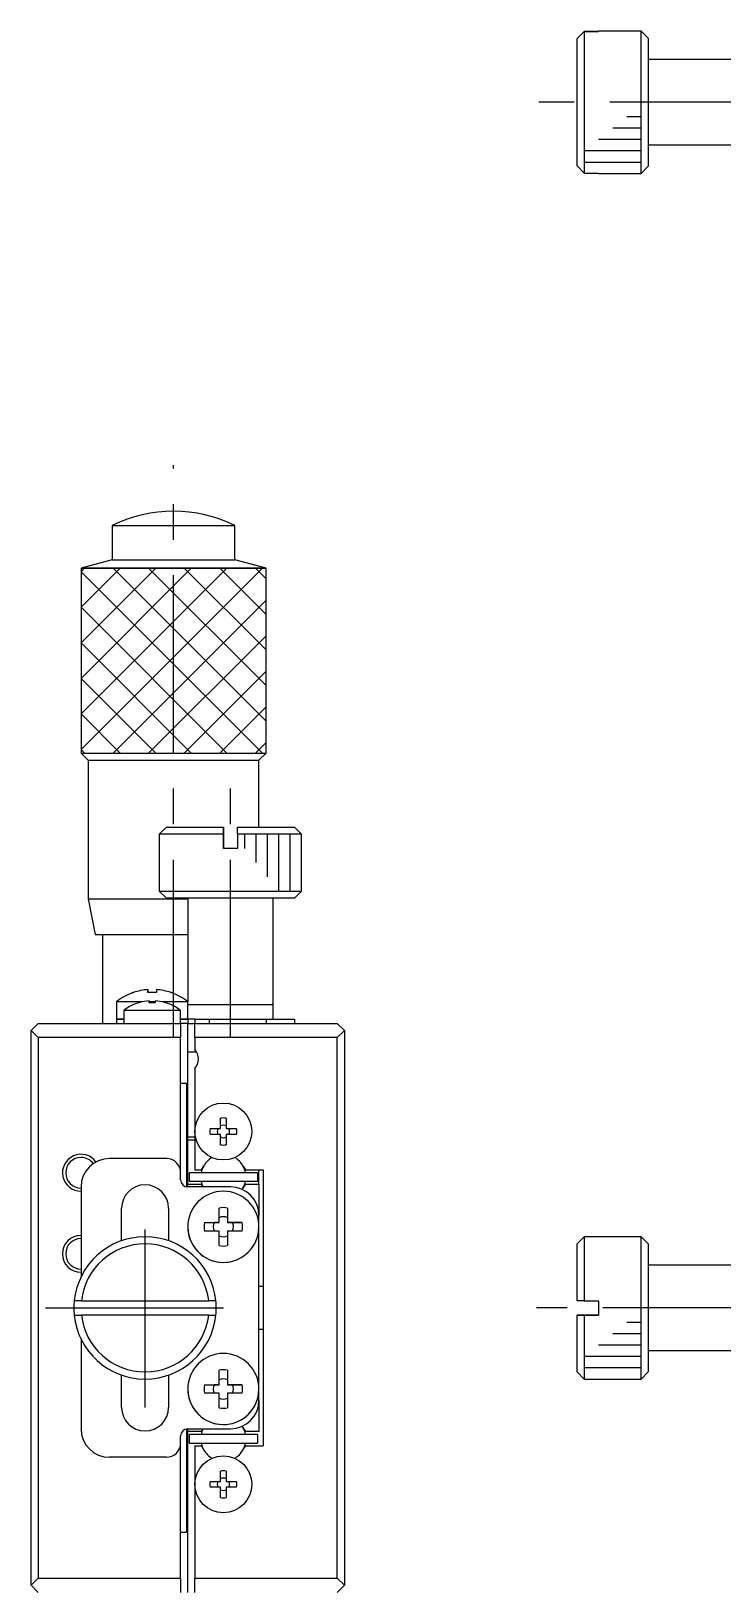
# Model space of a CAD drawing. Extents: x 137 to 440, y -15 to 176.
# Drawn here: x 184 to 232.6, y 63.5 to 173 of the extents above; entities that cross this region are included whole.
import ezdxf

# ---------------------------------------------------------------- set-up
doc = ezdxf.new("R2010")
doc.units = 0
doc.header["$LTSCALE"] = 10
doc.linetypes.add('CENTER', pattern=[2, 1.25, -0.25, 0.25, -0.25])
doc.layers.get('0').update_dxf_attribs({"linetype": 'CONTINUOUS'})
doc.layers.add('CENTER', color=1, linetype='CENTER')

msp = doc.modelspace()

# ---------------------------------------------------------------- linework, layer by layer
at = {"color": 7, "linetype": 'CONTINUOUS'}
for p, q in [((222.349997, 172.472125), (222.849997, 172.974927)), ((222.349997, 163.527853), (222.349997, 172.472125)), ((222.849997, 172.974948), (223.849997, 172.974948)), ((222.849997, 172.974927), (222.849997, 163.025052)), ((223.849997, 172.974927), (222.849997, 172.974927)), ((226.849997, 173), (223.849997, 173)), ((223.849997, 173), (223.849997, 172.974927)), ((226.849997, 163), (226.849997, 173)), ((227.349997, 172.5), (226.849997, 173)), ((227.349997, 172.5), (227.349997, 163.5)), ((234.849997, 171), (227.349997, 171)), ((227.349997, 165), (234.627606, 165)), ((222.849997, 163.025052), (222.349997, 163.527853)), ((226.849997, 163), (227.349997, 163.5)), ((222.849997, 163.025052), (223.849997, 163.025052)), ((223.849997, 163.025052), (223.849997, 163)), ((223.849997, 163), (226.849997, 163)), ((189.7, 138.250002), (189.797421, 138.250002)), ((189.7, 138.250002), (189.7, 135.839491)), ((189.797421, 138.250002), (198.3, 138.250002)), ((198.3, 135.839491), (198.3, 138.250002)), ((189.7, 135.839491), (187.500001, 135.250003)), ((189.7, 135.839491), (189.797421, 135.839491)), ((189.797421, 135.839491), (198.3, 135.839491)), ((200.499999, 135.250003), (198.3, 135.839491)), ((187.500001, 135.250003), (187.647265, 135.250003)), ((187.500001, 135.250003), (187.500001, 122.250002)), ((187.500001, 135.250003), (187.500001, 122.250002)), ((200.499999, 135.250003), (187.500001, 135.250003)), ((187.647265, 135.250003), (200.499999, 135.250003)), ((200.499999, 122.250002), (200.499999, 135.250003)), ((200.499999, 122.250002), (200.499999, 135.250003)), ((187.500001, 122.250002), (187.647265, 122.250002)), ((187.500001, 122.250002), (188.000004, 121.75)), ((187.500001, 122.250002), (200.499999, 122.250002)), ((187.647265, 122.250002), (200.499999, 122.250002)), ((188.000004, 121.75), (188.13594, 121.75)), ((188.000004, 121.75), (188.000004, 111.999995)), ((188.13594, 121.75), (199.999996, 121.75)), ((199.999996, 121.75), (200.499999, 122.250002)), ((199.999996, 117.049997), (199.999996, 121.75)), ((193.5, 117.049997), (193, 116.549997)), ((197.5, 116.549997), (193, 116.549997)), ((193, 116.549997), (193, 112.549997)), ((193.5, 117.049997), (197.5, 117.049997)), ((197.5, 117.049997), (197.5, 116.549997)), ((197.5, 116.549997), (197.5, 117.049997)), ((197.5, 116.549997), (197.5, 115.549997)), ((197.5, 115.549997), (197.5, 116.549997)), ((198.5, 117.049997), (202.5, 117.049997)), ((198.5, 116.549997), (198.5, 117.049997)), ((203, 116.549997), (198.5, 116.549997)), ((198.5, 116.549997), (198.5, 115.549997)), ((203, 116.549997), (202.5, 117.049997)), ((203, 112.549997), (203, 116.549997)), ((198.5, 115.549997), (197.5, 115.549997)), ((188.000004, 111.999995), (188.13594, 111.999995)), ((188.000004, 111.999995), (188.500003, 109.499996)), ((188.13594, 111.999995), (195, 111.999995)), ((193, 112.549997), (203, 112.549997)), ((193, 112.549997), (193.5, 112.049997)), ((202.5, 112.049997), (193.5, 112.049997)), ((195, 112.049997), (195, 104.772604)), ((201, 104.549997), (201, 112.049997)), ((202.5, 112.049997), (203, 112.549997)), ((188.500003, 109.499996), (188.624611, 109.499996)), ((188.624611, 109.499996), (195, 109.499996)), ((189, 109.499996), (189, 103.249997)), ((191.183754, 105.415413), (191.15, 105.415407)), ((191.15, 105.415407), (191.183756, 105.415401)), ((192.199996, 105.415432), (192.199999, 105.627547)), ((192.799996, 105.415432), (192.199996, 105.415432)), ((192.199999, 105.627547), (192.199999, 105.415432)), ((192.799999, 105.627547), (192.799996, 105.415432)), ((193.85, 105.415407), (193.816244, 105.415413)), ((193.816246, 105.415401), (193.85, 105.415407)), ((191.829897, 104.77265), (190, 104.772604)), ((190, 104.772604), (190, 103.550105)), ((194.5, 104.147996), (190.5, 104.147996)), ((190.5, 104.147996), (190.5, 103.249997)), ((191.571291, 104.705729), (191.55, 104.705729)), ((192.3, 104.705729), (192.3, 104.837472)), ((192.499993, 104.772651), (192.3, 104.772651)), ((192.7, 104.705729), (192.3, 104.705729)), ((192.7, 104.772651), (192.499993, 104.772651)), ((192.7, 104.837472), (192.7, 104.705729)), ((195, 104.772604), (193.170103, 104.77265)), ((193.45, 104.705729), (193.428709, 104.705729)), ((194.5, 103.249997), (194.5, 104.147996)), ((195, 103.550105), (195, 104.772604)), ((198, 104.549997), (195, 104.549997)), ((198, 104.549997), (195, 104.549997)), ((201, 104.549997), (198, 104.549997)), ((201, 104.549997), (198, 104.549997)), ((201, 103.549997), (201, 104.549997)), ((184, 102.749997), (184.5, 103.249997)), ((184.5, 103.249997), (194.5, 103.249997)), ((190.5, 103.550133), (190, 103.550105)), ((190, 103.549997), (190, 103.249997)), ((190, 103.549997), (190.5, 103.549997)), ((195, 103.550105), (194.5, 103.550133)), ((194.5, 103.549997), (195, 103.549997)), ((194.5, 103.249997), (194.5, 102.249997)), ((195, 103.249997), (194.5, 103.249997)), ((195, 103.550105), (195, 103.549997)), ((195.5, 103.549997), (195, 103.549997)), ((195, 103.249997), (195.5, 103.249997)), ((195, 91.949997), (195, 103.249997)), ((195.5, 103.549997), (195.5, 103.249997)), ((195.5, 103.549997), (196.5, 103.549997)), ((195.5, 103.249997), (205.5, 103.249997)), ((195.5, 102.249997), (195.5, 103.249997)), ((196.5, 103.549997), (200.5, 103.549997)), ((200.5, 103.549997), (202.5, 103.549997)), ((202.5, 103.549997), (202.5, 103.249997)), ((205.5, 103.249997), (206, 102.749997)), ((184, 63.749997), (184, 102.749997)), ((184.5, 102.249997), (184, 102.749997)), ((184.5, 102.249997), (184.5, 64.249997)), ((194.5, 102.249997), (184.5, 102.249997)), ((194.5, 92.749997), (194.5, 102.249997)), ((195.5, 102.249997), (195.5, 101.411434)), ((205.5, 102.249997), (195.5, 102.249997)), ((206, 102.749997), (205.5, 102.249997)), ((205.5, 64.249997), (205.5, 102.249997)), ((206, 102.749997), (206, 63.749997)), ((195, 101.249997), (195.616025, 101.249997)), ((195.5, 100.088559), (195.5, 95.649997)), ((194.5, 99.049997), (194.9, 99.049997)), ((194.9, 99.049997), (194.9, 91.760099)), ((197.3, 95.849997), (197.3, 96.578705)), ((197.7, 96.578705), (197.7, 95.849997)), ((195.5, 95.649997), (195.5, 92.949997)), ((196.571291, 95.849997), (197.3, 95.849997)), ((197.3, 95.449997), (196.571291, 95.449997)), ((197.3, 94.721288), (197.3, 95.449997)), ((197.7, 95.849997), (198.428709, 95.849997)), ((197.7, 95.449997), (197.7, 94.721288)), ((198.428709, 95.449997), (197.7, 95.449997)), ((195.5, 95.249997), (195, 95.249997)), ((195.5, 95.049997), (195, 95.049997)), ((193.5, 93.749997), (189.5, 93.749997)), ((195.955588, 92.949997), (196.125185, 93.243747)), ((198.874815, 93.243747), (199.044412, 92.949997)), ((194.5, 92.249997), (194.5, 92.749997)), ((199.9, 92.749997), (195.1, 92.749997)), ((195.1, 92.749997), (195.1, 92.149997)), ((195.1, 92.149997), (199.9, 92.149997)), ((195.5, 92.949997), (195.955588, 92.949997)), ((199.044412, 92.949997), (200.3, 92.949997)), ((199.9, 92.749997), (199.9, 92.149997)), ((200, 91.949997), (200, 92.949997)), ((200.3, 92.949997), (200.3, 73.549997)), ((187.5, 91.749997), (187.5, 85.429446)), ((195, 91.749997), (195, 91.949997)), ((195, 91.949997), (195.955588, 91.949997)), ((198, 91.749997), (195, 91.749997)), ((196.071058, 91.749997), (195.955588, 91.949997)), ((199.044412, 91.949997), (198.874815, 91.656247)), ((198.924836, 91.749997), (198.928942, 91.749997)), ((199.044412, 91.949997), (200, 91.949997)), ((200, 91.949997), (200, 89.749997)), ((190.35, 87.969901), (190.35, 90.249997)), ((193.65, 90.249997), (193.65, 87.969901)), ((197.2, 89.250419), (197.2, 90.26666)), ((197.8, 90.26666), (197.8, 89.250419)), ((196.183755, 89.250415), (197.2, 89.250419)), ((196.183755, 89.250415), (196.858167, 89.25039)), ((197.2, 89.25039), (196.858167, 89.25039)), ((197.8, 89.250419), (198.816245, 89.250415)), ((198.141833, 89.25039), (197.8, 89.25039)), ((198.816245, 89.250415), (198.141833, 89.25039)), ((200, 88.950403), (200, 89.749997)), ((200, 77.550403), (200, 88.950379)), ((197.2, 88.650419), (196.183755, 88.650415)), ((197.2, 87.63417), (197.2, 88.650419)), ((197.8, 88.650419), (197.8, 87.63417)), ((198.816245, 88.650415), (197.8, 88.650419)), ((222.849997, 88.249997), (222.349997, 87.749997)), ((222.349997, 83.749901), (222.349997, 87.749997)), ((222.849997, 88.249997), (222.849997, 83.749891)), ((226.849997, 88.249997), (222.849997, 88.249997)), ((226.849997, 78.249997), (226.849997, 88.249997)), ((227.349997, 87.749997), (226.849997, 88.249997)), ((227.349997, 87.749997), (227.349997, 78.749997)), ((234.849997, 86.249997), (227.349997, 86.249997)), ((200.3, 84.749997), (200, 84.749997)), ((187.527875, 83.750092), (187.025073, 83.750102)), ((187.527875, 83.750092), (196.472147, 83.749901)), ((196.974948, 83.749891), (196.472147, 83.749901)), ((222.849997, 83.749891), (222.349997, 83.749901)), ((222.849997, 83.749891), (223.849997, 83.749891)), ((223.849997, 83.749891), (223.849997, 82.749891)), ((187.025052, 82.750102), (187.527853, 82.750092)), ((196.472125, 82.749901), (187.527853, 82.750092)), ((196.472125, 82.749901), (196.974927, 82.749891)), ((222.849997, 82.750102), (222.349997, 82.750092)), ((222.349997, 82.749901), (222.349997, 82.750092)), ((222.349997, 78.749997), (222.349997, 82.749901)), ((222.349997, 82.749901), (222.849997, 82.749891)), ((222.849997, 82.750102), (223.849997, 82.750102)), ((222.849997, 82.749891), (222.849997, 78.249997)), ((223.849997, 82.749891), (222.849997, 82.749891)), ((187.5, 81.070547), (187.5, 74.749997)), ((200, 81.749997), (200.3, 81.749997)), ((227.349997, 80.249997), (234.849997, 80.249997)), ((197.2, 77.850419), (197.2, 78.86666)), ((197.8, 78.86666), (197.8, 77.850419)), ((190.35, 76.249997), (190.35, 78.530092)), ((193.65, 78.530092), (193.65, 76.249997)), ((196.183755, 77.850415), (197.2, 77.850419)), ((196.183755, 77.850415), (196.858167, 77.85039)), ((197.2, 77.85039), (196.858167, 77.85039)), ((197.8, 77.850419), (198.816245, 77.850415)), ((198.141833, 77.85039), (197.8, 77.85039)), ((198.816245, 77.850415), (198.141833, 77.85039)), ((222.349997, 78.749997), (222.849997, 78.249997)), ((222.849997, 78.249997), (226.849997, 78.249997)), ((226.849997, 78.249997), (227.349997, 78.749997)), ((197.2, 77.250419), (196.183755, 77.250415)), ((197.2, 76.23417), (197.2, 77.250419)), ((197.8, 77.250419), (197.8, 76.23417)), ((198.816245, 77.250415), (197.8, 77.250419)), ((200, 76.749997), (200, 77.550379)), ((200, 76.749997), (200, 74.549997)), ((194.9, 74.739894), (194.9, 67.449997)), ((195, 74.749997), (198, 74.749997)), ((195, 74.549997), (195, 74.749997)), ((195.955588, 74.549997), (195, 74.549997)), ((195, 63.249997), (195, 74.549997)), ((195.955588, 74.549997), (196.071058, 74.749997)), ((198.874815, 74.843747), (199.044412, 74.549997)), ((200, 74.549997), (199.044412, 74.549997)), ((194.5, 73.749997), (194.5, 74.249997)), ((194.5, 64.249997), (194.5, 73.749997)), ((199.9, 74.349997), (195.1, 74.349997)), ((195.1, 74.349997), (195.1, 73.749997)), ((195.1, 73.749997), (199.9, 73.749997)), ((195.5, 73.549997), (195.955588, 73.549997)), ((195.5, 73.549997), (195.5, 70.849997)), ((195.955588, 73.549997), (196.125185, 73.256247)), ((198.874815, 73.256247), (199.044412, 73.549997)), ((199.044412, 73.549997), (200.3, 73.549997)), ((199.9, 74.349997), (199.9, 73.749997)), ((193.5, 72.749997), (189.5, 72.749997)), ((197.3, 71.049997), (197.3, 71.778705)), ((197.7, 71.778705), (197.7, 71.049997)), ((195.5, 70.849997), (195.5, 64.249997)), ((196.571291, 71.049997), (197.3, 71.049997)), ((197.3, 70.649997), (196.571291, 70.649997)), ((197.3, 69.921288), (197.3, 70.649997)), ((197.7, 71.049997), (198.428709, 71.049997)), ((197.7, 70.649997), (197.7, 69.921288)), ((198.428709, 70.649997), (197.7, 70.649997)), ((194.9, 67.449997), (194.5, 67.449997)), ((184, 63.749997), (184.5, 64.249997)), ((184.5, 63.249997), (184, 63.749997)), ((184.5, 64.249997), (194.5, 64.249997)), ((194.5, 64.249997), (194.5, 63.249997)), ((195.5, 64.249997), (205.5, 64.249997)), ((195.5, 63.249997), (195.5, 64.249997)), ((205.5, 64.249997), (206, 63.749997)), ((206, 63.749997), (205.5, 63.249997))]:
    msp.add_line(p, q, dxfattribs=at)
at = {"color": 3, "linetype": 'CONTINUOUS'}
for p, q in [((225.849997, 167), (226.849997, 167)), ((223.849997, 165.4), (226.849997, 165.4)), ((224.849997, 166.2), (226.849997, 166.2)), ((222.849997, 164.6), (226.849997, 164.6)), ((222.849997, 163.8), (226.849997, 163.8)), ((187.500001, 135.000001), (187.750003, 135.250003)), ((187.500001, 132.500001), (190.250003, 135.250003)), ((187.500001, 130.000001), (192.750003, 135.250003)), ((187.500001, 127.500001), (195.250003, 135.250003)), ((187.500001, 125.000001), (197.750003, 135.250003)), ((187.500001, 122.500001), (200.250003, 135.250003)), ((187.500001, 134.999999), (200.249998, 122.250002)), ((189.749997, 135.250003), (200.499999, 124.500001)), ((192.249997, 135.250003), (200.499999, 127.000001)), ((194.749997, 135.250003), (200.499999, 129.500001)), ((197.249997, 135.250003), (200.499999, 132.000001)), ((199.749997, 135.250003), (200.499999, 134.500001)), ((187.500001, 132.499999), (197.749998, 122.250002)), ((189.750002, 122.250002), (200.499999, 132.999999)), ((192.250002, 122.250002), (200.499999, 130.499999)), ((187.500001, 129.999999), (195.249998, 122.250002)), ((187.500001, 127.499999), (192.749998, 122.250002)), ((194.750002, 122.250002), (200.499999, 127.999999)), ((187.500001, 124.999999), (190.249998, 122.250002)), ((197.250002, 122.250002), (200.499999, 125.499999)), ((199.750002, 122.250002), (200.499999, 122.999999)), ((187.500001, 122.499999), (187.749998, 122.250002)), ((199, 115.55039), (199, 116.549997)), ((199.8, 114.550776), (199.8, 116.549997)), ((200.6, 113.550382), (200.6, 116.549997)), ((201.4, 112.549997), (201.4, 116.549997)), ((202.2, 112.549997), (202.2, 116.549997)), ((195, 103.549997), (195, 103.249997)), ((196.5, 103.549997), (196.5, 103.249997)), ((200.5, 103.549997), (200.5, 103.249997)), ((225.849997, 82.249997), (226.849997, 82.249997)), ((224.849997, 81.449997), (226.849997, 81.449997)), ((223.849997, 80.649997), (226.849997, 80.649997)), ((222.849997, 79.849997), (226.849997, 79.849997)), ((222.849997, 79.049997), (226.849997, 79.049997))]:
    msp.add_line(p, q, dxfattribs=at)
at = {"color": 7, "linetype": 'CONTINUOUS'}
for centre in [(197.5, 95.649997), (197.5, 70.849997)]:
    msp.add_circle(centre, 2, dxfattribs=at)
for centre, radius, start, end in [((194, 129.505002), 9.745001, 63.816207, 116.18379), ((192.5, 101.650105), 4, 109.724634, 128.682187), ((192.499999, 101.650111), 3.988734, 94.313394, 109.268203), ((192.499999, 101.650111), 3.988734, 70.731797, 85.686606), ((192.5, 101.650105), 4, 51.317813, 70.275366), ((192.5, 101.649997), 3.2, 107.270005, 128.682187), ((192.5, 101.649997), 3.193744, 93.59035, 106.905258), ((192.5, 101.649997), 3.193744, 73.094742, 86.40965), ((192.5, 101.649997), 3.2, 51.317813, 72.729995), ((194.75, 100.749997), 1, 318.590378, 41.409622), ((197.5, 95.649997), 0.95, 77.846803, 102.153197), ((197.5, 95.649997), 0.95, 167.846803, 192.153197), ((197.5, 95.649997), 0.435085, 152.633517, 207.366483), ((197.5, 95.649997), 0.435085, 62.633517, 117.366483), ((197.5, 95.649997), 0.435085, 332.633517, 27.366483), ((197.5, 95.649997), 0.95, 347.846803, 12.153197), ((197.5, 95.649997), 0.435085, 242.633517, 297.366483), ((197.5, 95.649997), 0.95, 257.846803, 282.153197), ((187.5, 92.749997), 1.075, 90, 269.999606), ((187.5, 92.749997), 1.075, 36.794922, 90), ((189.5, 91.749997), 2, 90, 180), ((193.5, 92.749997), 1, 0, 90), ((197.5, 92.449996), 1.5875, 150, 169.10691), ((197.5, 92.449997), 1.5875, 135, 150), ((197.5, 92.449996), 1.5875, 120.433182, 135.000249), ((197.614905, 92.335092), 1.75, 121.881533, 135), ((197.5, 92.449996), 1.5875, 44.999751, 59.566818), ((197.385095, 92.335092), 1.75, 45, 58.118467), ((197.5, 92.449997), 1.5875, 30, 45), ((197.5, 92.449996), 1.5875, 10.89309, 30.000031), ((195, 92.249997), 0.5, 180, 270), ((197.5, 92.449996), 1.5875, 190.893016, 206.164144), ((197.5, 92.449996), 1.5875, 330.000031, 349.106984), ((192, 90.249997), 1.65, 0, 180), ((197.5, 88.950403), 2.5, 0.000001, 180), ((198, 89.749997), 2, 0, 90), ((197.5, 92.449997), 1.5875, 326.455381, 330), ((197.5, 88.950415), 1.35, 77.160412, 102.839588), ((197.5, 88.950403), 2.5, 180, 0.000001), ((197.5, 88.950379), 2.5, 180, 358.852533), ((197.5, 88.950415), 1.35, 167.160412, 192.839588), ((197.5, 88.95039), 0.708484, 154.948092, 205.051908), ((197.5, 88.95039), 0.708484, 64.948092, 115.051908), ((197.5, 88.95039), 0.708484, 334.948092, 25.051908), ((197.5, 88.950415), 1.35, 347.160412, 12.839588), ((197.5, 88.950379), 2.5, 358.852533, 0.000001), ((187.5, 87.049997), 1.075, 90, 269.999606), ((192, 83.249997), 5, 5.737952, 174.259611), ((192, 83.249997), 4.5, 6.378152, 173.619412), ((197.5, 88.95039), 0.708484, 244.948092, 295.051908), ((197.5, 88.950415), 1.35, 257.160412, 282.839588), ((192, 83.249997), 5, 174.259611, 185.737952), ((192, 83.249997), 5, 354.259611, 5.737952), ((192, 83.249997), 5, 185.737952, 354.259611), ((192, 83.249997), 4.5, 186.378152, 353.619412), ((197.5, 77.550403), 2.5, 0.000001, 180), ((197.5, 77.550415), 1.35, 77.160412, 102.839588), ((197.5, 77.550415), 1.35, 167.160412, 192.839588), ((197.5, 77.55039), 0.708484, 154.948092, 205.051908), ((197.5, 77.55039), 0.708484, 64.948092, 115.051908), ((197.5, 77.55039), 0.708484, 334.948092, 25.051908), ((197.5, 77.550415), 1.35, 347.160412, 12.839588), ((197.5, 77.550403), 2.5, 180, 0.000001), ((197.5, 77.550379), 2.5, 180, 358.852533), ((197.5, 77.55039), 0.708484, 244.948092, 295.051908), ((198, 76.749997), 2, 270, 0), ((197.5, 77.550379), 2.5, 358.852533, 0.000001), ((192, 76.249997), 1.65, 180, 0), ((197.5, 77.550415), 1.35, 257.160412, 282.839588), ((189.5, 74.749997), 2, 180, 270), ((195, 74.249997), 0.5, 90, 180), ((197.5, 74.049996), 1.5875, 153.835776, 169.10691), ((197.5, 74.049997), 1.5875, 30, 33.544619), ((197.5, 74.049996), 1.5875, 10.89309, 30), ((193.5, 73.749997), 1, 270, 0), ((197.5, 74.049996), 1.5875, 190.893016, 209.999969), ((197.5, 74.049996), 1.5875, 330.000031, 349.106984), ((197.5, 74.049997), 1.5875, 210, 225), ((197.614905, 74.164901), 1.75, 225, 238.118467), ((197.5, 74.049996), 1.5875, 225.000249, 239.566737), ((197.5, 74.049996), 1.5875, 300.433263, 314.999751), ((197.385095, 74.164901), 1.75, 301.881533, 315), ((197.5, 74.049997), 1.5875, 315, 330), ((197.5, 70.849997), 0.95, 77.846803, 102.153197), ((197.5, 70.849997), 0.435085, 62.633517, 117.366483), ((197.5, 70.849997), 0.95, 167.846803, 192.153197), ((197.5, 70.849997), 0.435085, 152.633517, 207.366483), ((197.5, 70.849997), 0.435085, 242.633517, 297.366483), ((197.5, 70.849997), 0.435085, 332.633517, 27.366483), ((197.5, 70.849997), 0.95, 347.846803, 12.153197), ((197.5, 70.849997), 0.95, 257.846803, 282.153197)]:
    msp.add_arc(centre, radius, start, end, dxfattribs=at)
at = {"color": 3, "linetype": 'CONTINUOUS'}
for centre, start in [((187.5, 92.749997), 35.873861), ((187.5, 87.049997), 90)]:
    msp.add_arc(centre, 1.3, start, 269.999606, dxfattribs=at)
at = {"layer": 'CENTER', "color": 1, "linetype": 'CENTER'}
for p, q in [((237.149997, 168), (219.5, 168)), ((194, 102.249997), (194, 142.5)), ((198, 102.249997), (198, 120)), ((192, 76.249997), (192, 90.249997)), ((185, 83.249997), (199, 83.249997)), ((236.649997, 83.249997), (219.5, 83.249997))]:
    msp.add_line(p, q, dxfattribs=at)

doc.saveas('drawing.dxf')
